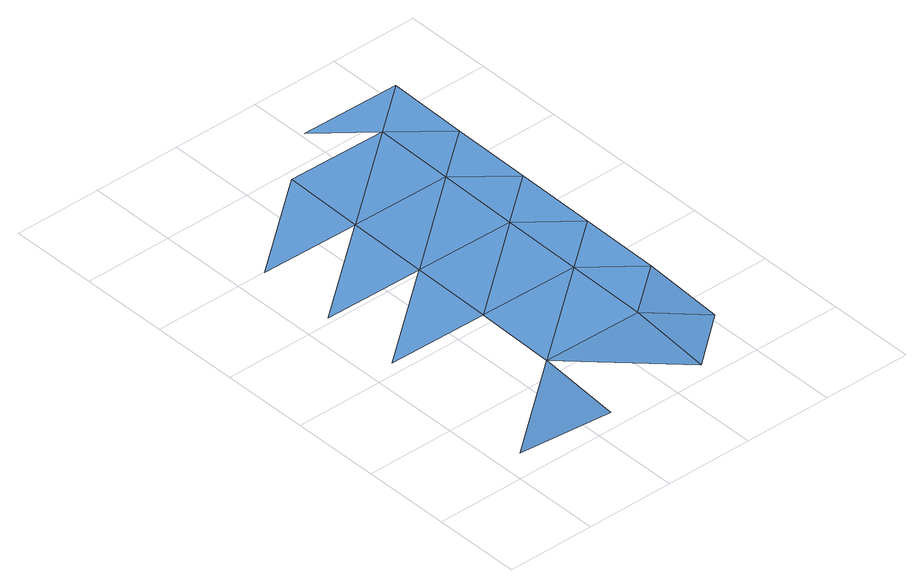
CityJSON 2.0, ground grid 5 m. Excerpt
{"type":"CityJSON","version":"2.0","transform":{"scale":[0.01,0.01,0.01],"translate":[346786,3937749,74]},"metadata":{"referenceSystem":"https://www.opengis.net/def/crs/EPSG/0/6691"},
"CityObjects":{
"waterbody1":{"type":"WaterBody","attributes":{"name":"7","class":"1140","function":"1","WaterBodyRiverFloodingRiskAttribute.description":"4","WaterBodyRiverFloodingRiskAttribute.rankOrg":"4","WaterBodyRiverFloodingRiskAttribute.adminType":"2","WaterBodyRiverFloodingRiskAttribute.scale":"L2"},"geometry":[{"type":"MultiSurface","lod":"1","boundaries":[[[0,1,2]],[[3,4,5]],[[6,5,2]],[[7,3,8]],[[9,6,2]],[[10,11,8]],[[9,2,12]],[[5,13,3]],[[14,9,12]],[[3,15,8]],[[13,15,3]],[[5,6,13]],[[8,16,10]],[[17,9,14]],[[15,16,8]],[[6,9,17]],[[18,13,6]],[[6,17,18]],[[18,19,13]],[[15,13,19]],[[20,21,16]],[[16,15,22]],[[15,19,22]],[[20,16,22]]]}]}
},
"vertices":[
[98,108,43],[664,98,1],[672,560,43],[688,1484,43],[114,1032,43],[680,1022,43],[1246,1013,43],[121,1494,43],[696,1947,43],[1238,550,43],[704,2409,43],[129,1956,43],[1230,88,1],[1254,1475,43],[1518,314,22],[1262,1937,43],[1270,2399,43],[1526,776,43],[1534,1239,43],[1541,1701,43],[1557,2625,43],[991,2635,43],[1549,2163,43]
]}
